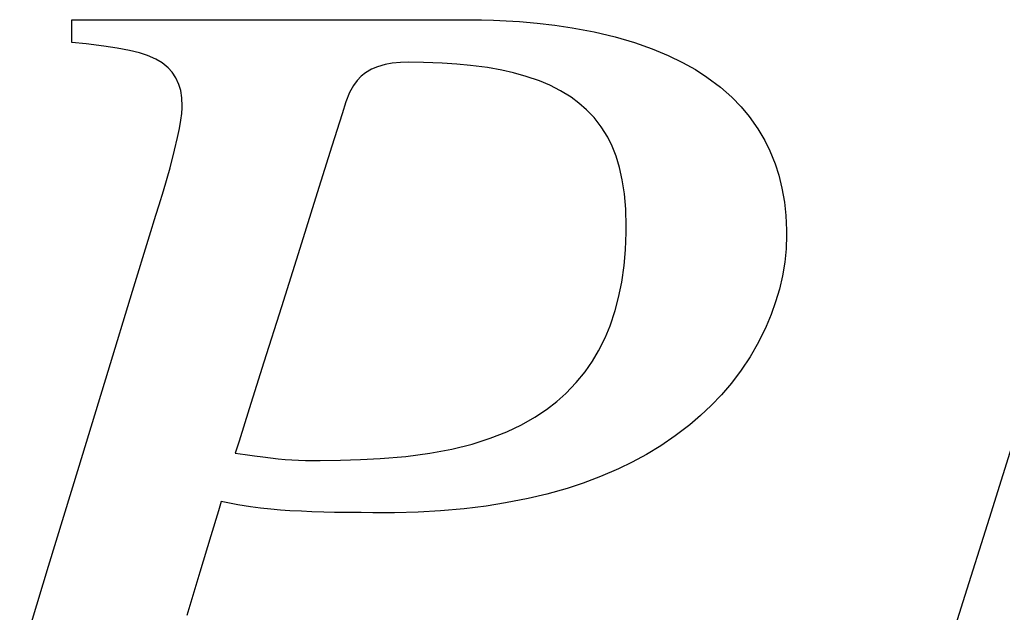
# Model space of a CAD drawing. Header units: millimetres. Extents: x -922 to -665, y -1494 to -1312.
# Drawn here: x -803.05 to -794.33, y -1486.33 to -1481.08 of the extents above; entities that cross this region are included whole.
import ezdxf

# ---------------------------------------------------------------- set-up
doc = ezdxf.new("R2010")
doc.units = ezdxf.units.MM
doc.layers.get('0').update_dxf_attribs({"linetype": 'CONTINUOUS'})
doc.layers.add('str', color=7, linetype='CONTINUOUS', lineweight=25)

# ---------------------------------------------------------------- blocks, each defined once
blk = doc.blocks.new('PMI-Logo-3')
for points in [[(22.824, 7.719, 0), (23.044, 7.719, 0), (23.633, 7.719, 0), (24.487, 7.719, 0), (25.499, 7.719, 0), (26.564, 7.719, 0), (27.576, 7.719, 0), (28.429, 7.719, 0), (29.019, 7.719, 0), (29.239, 7.719, 0), (29.356, 7.719, 0), (29.487, 7.718, 0), (29.628, 7.716, 0), (29.83, 7.71, 0), (30.041, 7.701, 0), (30.258, 7.688, 0), (30.553, 7.662, 0), (30.846, 7.628, 0), (31.133, 7.586, 0), (31.503, 7.517, 0), (31.849, 7.435, 0), (32.17, 7.341, 0), (32.463, 7.238, 0), (32.729, 7.127, 0), (32.968, 7.011, 0), (33.183, 6.891, 0), (33.373, 6.768, 0), (33.597, 6.601, 0), (33.785, 6.434, 0), (33.944, 6.271, 0), (34.076, 6.113, 0), (34.221, 5.908, 0), (34.333, 5.717, 0), (34.419, 5.541, 0), (34.506, 5.326, 0), (34.566, 5.139, 0), (34.62, 4.922, 0), (34.66, 4.69, 0), (34.684, 4.468, 0), (34.696, 4.228, 0), (34.697, 4.145, 0), (34.689, 3.919, 0), (34.665, 3.693, 0), (34.627, 3.469, 0), (34.577, 3.249, 0), (34.514, 3.034, 0), (34.44, 2.826, 0), (34.357, 2.625, 0), (34.231, 2.368, 0), (34.092, 2.126, 0), (33.941, 1.9, 0), (33.782, 1.689, 0), (33.616, 1.494, 0), (33.444, 1.314, 0), (33.268, 1.148, 0), (33.09, 0.995, 0), (32.848, 0.81, 0), (32.607, 0.647, 0), (32.368, 0.502, 0), (32.133, 0.376, 0), (31.904, 0.264, 0), (31.605, 0.136, 0), (31.32, 0.029, 0), (31.052, -0.059, 0), (30.713, -0.155, 0), (30.404, -0.229, 0), (30.03, -0.302, 0), (29.708, -0.353, 0), (29.341, -0.398, 0), (28.95, -0.433, 0), (28.58, -0.453, 0), (28.184, -0.463, 0), (28.049, -0.463, 0), (27.827, -0.463, 0), (27.629, -0.462, 0), (27.394, -0.46, 0), (27.19, -0.457, 0), (27.013, -0.453, 0), (26.809, -0.447, 0), (26.638, -0.44, 0), (26.448, -0.43, 0), (26.294, -0.42, 0), (26.129, -0.406, 0), (25.958, -0.388, 0), (25.791, -0.365, 0), (25.584, -0.331, 0), (25.307, -0.275, 0), (25.26, -0.431, 0), (25.134, -0.848, 0), (24.952, -1.452, 0), (24.736, -2.168, 0)], [(21.96, -2.928, 0), (22.441, -1.351, 0), (22.948, 0.307, 0), (23.43, 1.884, 0), (23.836, 3.214, 0), (24.116, 4.132, 0), (24.221, 4.475, 0), (24.277, 4.648, 0), (24.348, 4.879, 0), (24.457, 5.262, 0), (24.532, 5.554, 0), (24.582, 5.766, 0), (24.613, 5.915, 0), (24.638, 6.053, 0), (24.653, 6.163, 0), (24.66, 6.258, 0), (24.661, 6.285, 0), (24.654, 6.424, 0), (24.635, 6.543, 0), (24.605, 6.644, 0), (24.554, 6.757, 0), (24.492, 6.848, 0), (24.424, 6.922, 0), (24.325, 7.001, 0), (24.222, 7.062, 0), (24.083, 7.123, 0), (23.95, 7.168, 0), (23.781, 7.21, 0), (23.579, 7.249, 0), (23.356, 7.282, 0), (23.065, 7.317, 0), (22.824, 7.343, 0), (22.824, 7.356, 0), (22.824, 7.391, 0), (22.824, 7.441, 0), (22.824, 7.5, 0), (22.824, 7.563, 0), (22.824, 7.622, 0), (22.824, 7.672, 0), (22.824, 7.707, 0), (22.824, 7.719, 0)], [(37.266, -3.099, 0), (37.631, -1.935, 0), (38.064, -0.555, 0), (38.519, 0.897, 0)], [(25.54, 0.524, 0), (25.705, 0.501, 0), (25.857, 0.481, 0), (25.997, 0.462, 0), (26.127, 0.446, 0), (26.25, 0.432, 0), (26.368, 0.421, 0), (26.481, 0.413, 0), (26.592, 0.408, 0), (26.704, 0.406, 0), (26.951, 0.406, 0), (27.287, 0.41, 0), (27.622, 0.418, 0), (27.949, 0.435, 0), (28.372, 0.471, 0), (28.769, 0.523, 0), (29.136, 0.592, 0), (29.472, 0.675, 0), (29.776, 0.772, 0), (30.05, 0.88, 0), (30.296, 0.997, 0), (30.514, 1.121, 0), (30.708, 1.25, 0), (30.879, 1.382, 0), (31.03, 1.516, 0), (31.204, 1.698, 0), (31.35, 1.877, 0), (31.471, 2.052, 0), (31.572, 2.221, 0), (31.681, 2.439, 0), (31.765, 2.641, 0), (31.849, 2.891, 0), (31.907, 3.109, 0), (31.958, 3.363, 0), (31.997, 3.637, 0), (32.021, 3.901, 0), (32.032, 4.187, 0), (32.032, 4.286, 0), (32.025, 4.573, 0), (32.003, 4.83, 0), (31.968, 5.061, 0), (31.921, 5.268, 0), (31.864, 5.453, 0), (31.799, 5.619, 0), (31.726, 5.767, 0), (31.617, 5.943, 0), (31.5, 6.094, 0), (31.376, 6.225, 0), (31.248, 6.336, 0), (31.117, 6.433, 0), (30.94, 6.541, 0), (30.764, 6.63, 0), (30.592, 6.702, 0), (30.369, 6.779, 0), (30.159, 6.837, 0), (29.966, 6.881, 0), (29.727, 6.924, 0), (29.447, 6.961, 0), (29.221, 6.983, 0), (28.978, 6.999, 0), (28.667, 7.011, 0), (28.411, 7.014, 0), (28.286, 7.01, 0), (28.144, 6.997, 0), (28.028, 6.975, 0), (27.902, 6.939, 0), (27.805, 6.898, 0), (27.705, 6.84, 0), (27.633, 6.783, 0), (27.564, 6.712, 0), (27.503, 6.629, 0), (27.44, 6.512, 0), (27.376, 6.356, 0), (27.313, 6.156, 0), (27.145, 5.62, 0), (26.9, 4.844, 0), (26.611, 3.924, 0), (26.306, 2.956, 0), (26.016, 2.036, 0), (25.772, 1.26, 0), (25.603, 0.724, 0), (25.54, 0.524, 0)]]:
    blk.add_polyline3d(points)

msp = doc.modelspace()

# ---------------------------------------------------------------- block references
at = {"layer": 'str', "xscale": 0.5334127308272301, "yscale": 0.5334127308272443, "zscale": 0.5334127308272316}
msp.add_blockref('PMI-Logo-3', (-814.7598, -1485.1955), dxfattribs=at)

doc.saveas('drawing.dxf')
